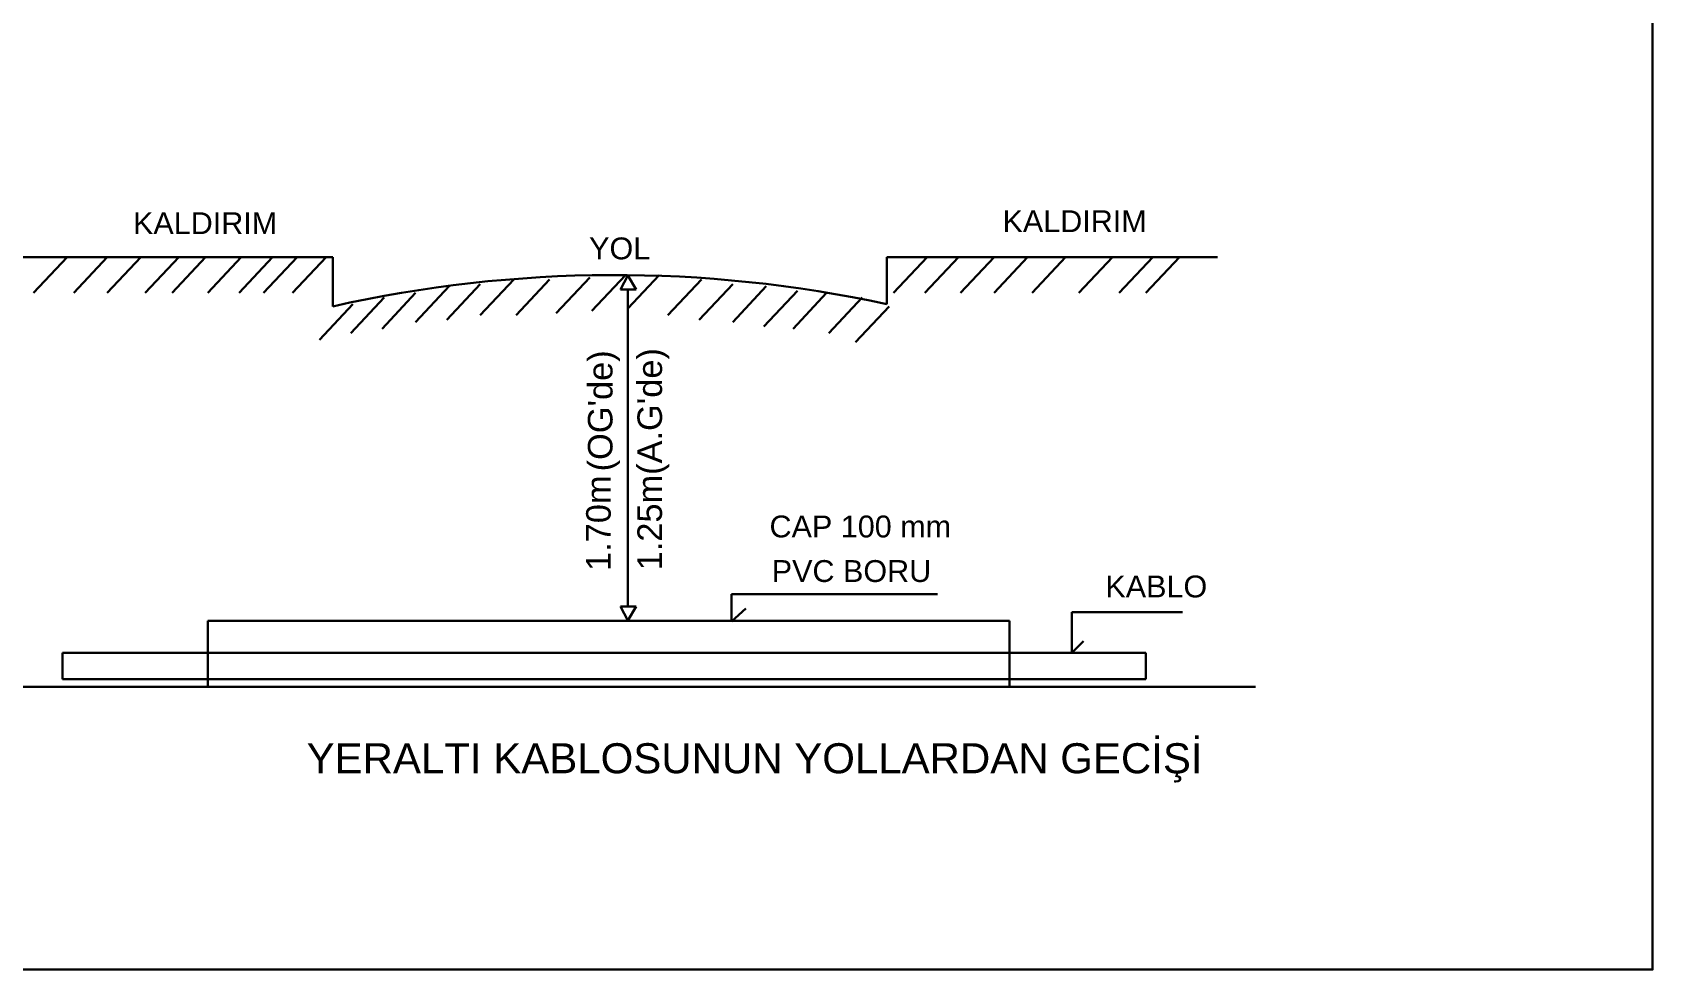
# Model space of a CAD drawing. Header units: metres. Extents: x 134072 to 172200, y 35728 to 38066.
# Drawn here: x 136446.9 to 136932.4, y 36752.7 to 37033.7 of the extents above; entities that cross this region are included whole.
import ezdxf

# ---------------------------------------------------------------- set-up
doc = ezdxf.new("R2010")
doc.units = ezdxf.units.M
doc.layers.add('E-YAZI', color=7, linetype='Continuous', lineweight=30)
doc.styles.add('elektrik_02', font='arial.ttf', dxfattribs={"height": 10})

msp = doc.modelspace()

# ---------------------------------------------------------------- linework, layer by layer
at = {"layer": 'E-YAZI', "color": 7}
for p, q in [((136429.79, 36966.26, 127785.85), (136536.91, 36966.26, 127785.85)), ((136457.24, 36966.26, 127785.85), (136447.19, 36955.55, 127785.85)), ((136469.29, 36966.26, 127785.85), (136459.24, 36955.55, 127785.85)), ((136479.33, 36966.26, 127785.85), (136469.29, 36955.55, 127785.85)), ((136490.71, 36966.26, 127785.85), (136480.67, 36955.55, 127785.85)), ((136498.75, 36966.26, 127785.85), (136488.7, 36955.55, 127785.85)), ((136509.46, 36966.26, 127785.85), (136499.41, 36955.55, 127785.85)), ((136518.83, 36966.26, 127785.85), (136508.79, 36955.55, 127785.85)), ((136526.2, 36966.26, 127785.85), (136516.15, 36955.55, 127785.85)), ((136534.9, 36966.26, 127785.85), (136524.86, 36955.55, 127785.85)), ((136536.91, 36966.26, 127785.85), (136536.91, 36951.53, 127785.85)), ((136702.95, 36952.2, 127785.85), (136702.95, 36966.26, 127785.85)), ((136702.95, 36966.26, 127785.85), (136802.03, 36966.26, 127785.85)), ((136715, 36966.26, 127785.85), (136704.96, 36955.55, 127785.85)), ((136724.37, 36966.26, 127785.85), (136714.33, 36955.55, 127785.85)), ((136735.08, 36966.26, 127785.85), (136725.04, 36955.55, 127785.85)), ((136745.13, 36966.26, 127785.85), (136735.08, 36955.55, 127785.85)), ((136756.51, 36966.26, 127785.85), (136746.47, 36955.55, 127785.85)), ((136770.57, 36966.26, 127785.85), (136760.53, 36955.55, 127785.85)), ((136782.62, 36966.26, 127785.85), (136772.58, 36955.55, 127785.85)), ((136790.65, 36966.26, 127785.85), (136780.61, 36955.55, 127785.85)), ((136581.1, 36958.22, 127785.85), (136571.05, 36947.52, 127785.85)), ((136591.14, 36959.56, 127785.85), (136581.1, 36948.85, 127785.85)), ((136601.85, 36959.56, 127785.85), (136591.81, 36948.85, 127785.85)), ((136613.9, 36960.23, 127785.85), (136603.86, 36949.52, 127785.85)), ((136624.61, 36960.9, 127785.85), (136614.57, 36950.19, 127785.85)), ((136625.34, 36960.76, 127785.85), (136623.14, 36956.59, 127785.85)), ((136634.66, 36960.9, 127785.85), (136625.28, 36950.91, 127785.85)), ((136627.79, 36956.59, 127785.85), (136625.34, 36960.76, 127785.85)), ((136647.38, 36959.56, 127785.85), (136637.33, 36948.85, 127785.85)), ((136656.75, 36958.22, 127785.85), (136646.71, 36947.52, 127785.85)), ((136552.31, 36954.21, 127785.85), (136542.26, 36943.5, 127785.85)), ((136561.68, 36955.55, 127785.85), (136551.64, 36944.84, 127785.85)), ((136571.72, 36957.55, 127785.85), (136561.68, 36946.85, 127785.85)), ((136623.14, 36956.59, 127785.85), (136627.79, 36956.59, 127785.85)), ((136625.28, 36956.59, 127785.85), (136625.28, 36861.56, 127785.85)), ((136666.79, 36957.55, 127785.85), (136656.75, 36946.85, 127785.85)), ((136676.17, 36956.22, 127785.85), (136666.12, 36945.51, 127785.85)), ((136684.87, 36955.55, 127785.85), (136674.83, 36944.84, 127785.85)), ((136695.58, 36954.21, 127785.85), (136685.54, 36943.5, 127785.85)), ((136542.93, 36952.2, 127785.85), (136532.89, 36941.49, 127785.85)), ((136703.62, 36951.53, 127785.85), (136693.57, 36940.82, 127785.85)), ((136625.34, 36857.39, 127785.85), (136623.14, 36861.56, 127785.85)), ((136623.14, 36861.56, 127785.85), (136627.79, 36861.56, 127785.85)), ((136627.79, 36861.56, 127785.85), (136625.34, 36857.39, 127785.85)), ((136656.39, 36857.1, 127785.85), (136656.39, 36865.23, 127785.85)), ((136656.39, 36865.23, 127785.85), (136718.11, 36865.23, 127785.85)), ((136499.41, 36837.47, 127785.85), (136499.41, 36857.28, 127785.85)), ((136499.41, 36857.28, 127785.85), (136739.73, 36857.28, 127785.85)), ((136656.39, 36857.1, 127785.85), (136660.7, 36860.92, 127785.85)), ((136739.73, 36837.47, 127785.85), (136739.73, 36857.28, 127785.85)), ((136758.35, 36859.9, 127785.85), (136791.51, 36859.9, 127785.85)), ((136758.35, 36847.69, 127785.85), (136758.35, 36859.9, 127785.85)), ((136455.9, 36839.74, 127785.85), (136455.9, 36847.67, 127785.85)), ((136455.9, 36847.67, 127785.85), (136499.41, 36847.67, 127785.85)), ((136499.41, 36847.67, 127785.85), (136739.73, 36847.67, 127785.85)), ((136739.73, 36847.67, 127785.85), (136780.61, 36847.67, 127785.85)), ((136758.35, 36847.69, 127785.85), (136761.84, 36851.18, 127785.85)), ((136780.61, 36839.74, 127785.85), (136780.61, 36847.67, 127785.85)), ((136429.79, 36837.47, 127785.85), (136499.41, 36837.47, 127785.85)), ((136455.9, 36839.74, 127785.85), (136499.41, 36839.74, 127785.85)), ((136499.41, 36839.74, 127785.85), (136739.73, 36839.74, 127785.85)), ((136499.41, 36837.47, 127785.85), (136739.73, 36837.47, 127785.85)), ((136739.73, 36839.74, 127785.85), (136780.61, 36839.74, 127785.85)), ((136739.73, 36837.47, 127785.85), (136813.42, 36837.47, 127785.85))]:
    msp.add_line(p, q, dxfattribs=at)
at = {"layer": 'E-YAZI', "color": 7, "elevation": 127785.85}
msp.add_lwpolyline([(136244.72, 37653.9), (136932.45, 37653.9), (136932.45, 36752.7), (136244.72, 36752.7)], close=True, dxfattribs=at)
at = {"layer": 'E-YAZI', "color": 7}
msp.add_arc((136621.44, 36575.96, 127785.85), 384.97, 77.7771, 102.6848, dxfattribs=at)

# ---------------------------------------------------------------- texts
at = {"layer": 'E-YAZI', "color": 7, "style": 'elektrik_02'}
for s, height, p in [('KALDIRIM', 6.552, (136477.01, 36973.2, 127785.85)), ('KALDIRIM', 6.552, (136737.61, 36973.79, 127785.85)), ('YOL', 6.552, (136613.71, 36965.64, 127785.85)), ('CAP 100 mm', 6.552, (136667.78, 36882.27, 127785.85)), ('PVC BORU', 6.552, (136668.44, 36868.91, 127785.85)), ('KABLO', 6.552, (136768.44, 36864.29, 127785.85)), ('YERALTI KABLOSUNUN YOLLARDAN GECİŞİ', 9.009, (136529.04, 36811.56, 127785.85))]:
    msp.add_text(s, height=height, dxfattribs=at).set_placement(p)
for s, p in [("(OG'de)", (136620.72, 36902.07, 127785.85)), ("1.25m(A.G'de)", (136635.56, 36872.4, 127785.85)), ('1.70m', (136620.19, 36872.22, 127785.85))]:
    msp.add_text(s, height=7.371, rotation=90, dxfattribs=at).set_placement(p)

doc.saveas('drawing.dxf')
